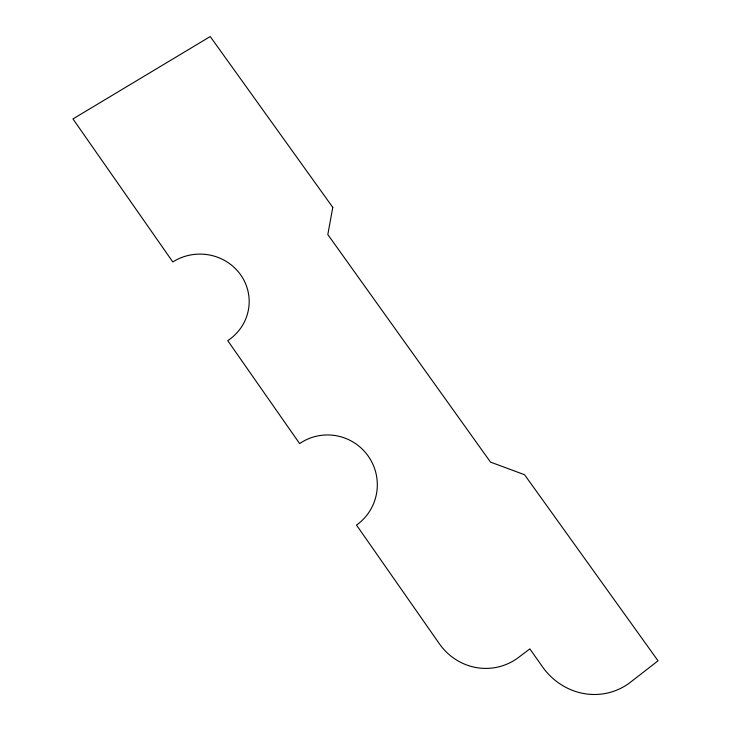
<?xml version="1.0" encoding="UTF-8"?>
<svg xmlns="http://www.w3.org/2000/svg" width="731" height="731" viewBox="0 0 731 731"><rect width="100%" height="100%" fill="white"/><g stroke="black" fill="none" stroke-linecap="round" stroke-linejoin="round"><path stroke-width="1.1" d="M332.788 207.394L327.808 234.55L490.51 462.111L524.566 474.73L658.046 660.797L630.698 682.06A65.552 62.053 70.8 0 1 542.493 666.809L529.847 648.89L518.571 657.416A58.252 56.141 74.7 0 1 439.313 643.691L356.5 525.077A49.69 49.461 48.7 0 0 368.342 456.272A49.69 49.461 48.7 0 0 299.619 443.589L227.743 340.646A49.215 47.396 0.6 0 0 240.81 275.075A49.215 47.396 0.6 0 0 172.808 261.954L72.954 118.925L210.236 36.55L332.788 207.394"/></g></svg>
